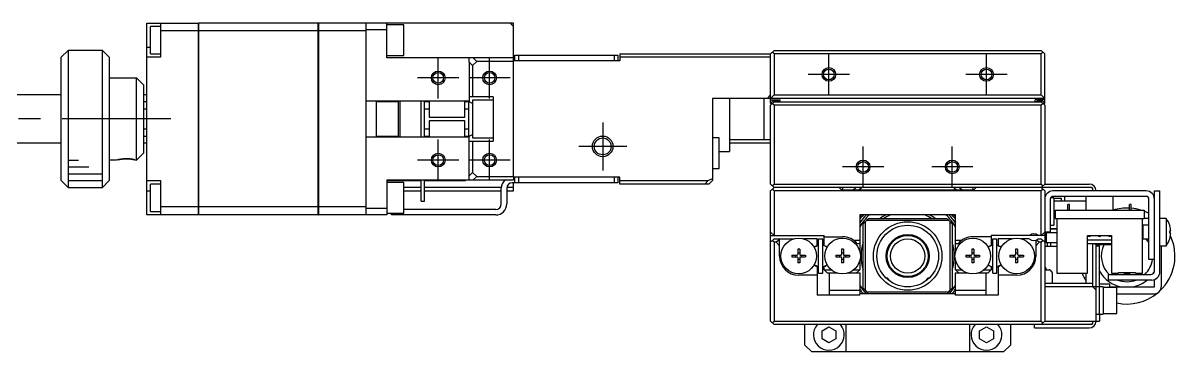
# Model space of a CAD drawing. Extents: x 0 to 645, y -8 to 367.
# Drawn here: x 139.7 to 307.7, y 318.6 to 366.6 of the extents above; entities that cross this region are included whole.
import ezdxf

# ---------------------------------------------------------------- set-up
doc = ezdxf.new("R2010")
doc.units = 0
doc.header["$LTSCALE"] = 0.5
doc.linetypes.add('CENTER', pattern=[50.8, 31.75, -6.35, 6.35, -6.35])
for name, color, linetype in [('MSM_CENTER', 1, 'CENTER'), ('MSM_CONTINUOUS', 7, 'CONTINUOUS'), ('MSM_NARROW', 5, 'CONTINUOUS')]:
    doc.layers.add(name, color=color, linetype=linetype)

msp = doc.modelspace()

# ---------------------------------------------------------------- linework, layer by layer
at = {"layer": 'MSM_CENTER'}
for p, q in [((200.23, 355.56), (200.23, 361.56)), ((207.73, 355.56), (207.73, 361.56)), ((257.23, 356.06), (257.23, 362.06)), ((280.23, 356.06), (280.23, 362.06)), ((203.23, 358.56), (197.23, 358.56)), ((210.73, 358.56), (204.73, 358.56)), ((260.23, 359.06), (254.23, 359.06)), ((283.23, 359.06), (277.23, 359.06)), ((161.23, 352.56), (68.23, 352.56)), ((224.23, 352.06), (224.23, 345.06)), ((200.23, 343.56), (200.23, 349.56)), ((207.73, 343.56), (207.73, 349.56)), ((227.73, 348.56), (220.73, 348.56)), ((262.23, 342.56), (262.23, 348.56)), ((275.23, 342.56), (275.23, 348.56)), ((203.23, 346.56), (197.23, 346.56)), ((210.73, 346.56), (204.73, 346.56)), ((265.23, 345.56), (259.23, 345.56)), ((278.23, 345.56), (272.23, 345.56))]:
    msp.add_line(p, q, dxfattribs=at)
at = {"layer": 'MSM_CONTINUOUS'}
for p, q in [((157.73, 338.56), (157.73, 366.56)), ((157.73, 366.56), (165.23, 366.56)), ((159.73, 366.56), (159.73, 361.56)), ((165.23, 338.56), (165.23, 366.56)), ((165.23, 366.55), (165.24, 366.55)), ((165.24, 366.56), (165.24, 338.56)), ((182.73, 366.56), (165.24, 366.56)), ((182.73, 338.56), (182.73, 366.56)), ((182.73, 366.55), (182.74, 366.55)), ((182.74, 366.56), (182.74, 338.56)), ((211.23, 366.56), (182.74, 366.56)), ((189.73, 338.56), (189.73, 366.56)), ((192.73, 361.46), (192.73, 366.56)), ((210.73, 366.56), (211.23, 366.06)), ((211.23, 344.06), (211.23, 366.56)), ((158.23, 362.06), (158.23, 366.06)), ((159.73, 366.06), (158.23, 366.06)), ((165.23, 365.41), (159.73, 365.41)), ((165.23, 365.4), (165.24, 365.4)), ((182.73, 365.41), (165.24, 365.41)), ((182.73, 365.4), (182.74, 365.4)), ((189.73, 365.41), (182.74, 365.41)), ((192.73, 365.56), (189.73, 365.56)), ((195.23, 366.31), (192.73, 366.31)), ((195.23, 361.81), (195.23, 366.31)), ((157.73, 363.06), (158.23, 363.06)), ((146.23, 362.56), (145.23, 361.56)), ((145.23, 343.56), (145.23, 361.56)), ((146.23, 362.56), (146.23, 342.56)), ((151.23, 362.56), (146.23, 362.56)), ((151.23, 342.56), (151.23, 362.56)), ((152.23, 361.56), (151.23, 362.56)), ((152.23, 361.56), (152.23, 343.56)), ((159.73, 361.56), (157.73, 361.56)), ((158.23, 362.06), (159.73, 362.06)), ((192.73, 361.81), (195.23, 361.81)), ((211.23, 361.46), (192.73, 361.46)), ((204.73, 360.85), (204.73, 361.46)), ((205.34, 361.46), (205.84, 360.96)), ((211.43, 361.06), (211.43, 361.86)), ((211.43, 361.86), (226.43, 361.86)), ((211.93, 361.86), (211.93, 361.06)), ((225.93, 361.06), (225.93, 361.86)), ((226.43, 361.86), (226.43, 361.06)), ((226.73, 362.06), (226.73, 361.06)), ((226.73, 362.06), (248.73, 362.06)), ((248.73, 361.56), (226.73, 361.56)), ((249.23, 362.56), (248.73, 362.06)), ((248.73, 354.86), (248.73, 362.06)), ((249.23, 362.06), (248.98, 362.31)), ((249.23, 362.56), (288.23, 362.56)), ((249.23, 362.06), (249.23, 356.06)), ((288.23, 362.06), (249.23, 362.06)), ((288.73, 362.06), (288.23, 362.56)), ((288.48, 362.31), (288.23, 362.06)), ((288.23, 356.06), (288.23, 362.06)), ((288.73, 354.86), (288.73, 362.06)), ((205.23, 360.35), (204.73, 360.85)), ((204.73, 360.85), (204.73, 355.05)), ((205.84, 360.96), (205.23, 360.35)), ((205.23, 360.35), (205.23, 355.81)), ((211.23, 360.96), (205.84, 360.96)), ((226.73, 361.06), (211.23, 361.06)), ((152.23, 358.56), (156.23, 358.56)), ((156.23, 346.56), (156.23, 358.56)), ((157.23, 357.56), (156.23, 358.56)), ((157.23, 357.56), (157.23, 347.56)), ((145.23, 356.06), (121.73, 356.06)), ((157.73, 356.06), (157.23, 356.06)), ((157.73, 355.06), (157.23, 355.06)), ((204.73, 355.16), (189.73, 355.16)), ((191.23, 349.96), (191.23, 355.16)), ((194.43, 355.06), (191.23, 355.06)), ((194.43, 349.96), (194.43, 355.16)), ((194.63, 355.16), (194.63, 349.96)), ((197.73, 349.96), (197.73, 355.16)), ((198.23, 349.96), (198.23, 355.16)), ((198.93, 355.06), (198.23, 355.06)), ((198.93, 355.16), (198.93, 352.81)), ((204.13, 352.81), (204.13, 355.16)), ((204.63, 355.06), (204.13, 355.06)), ((204.23, 355.06), (204.23, 355.16)), ((204.63, 355.16), (204.63, 349.96)), ((208.23, 355.81), (204.73, 355.81)), ((205.23, 354.84), (204.73, 355.05)), ((205.23, 355.31), (205.23, 349.81)), ((208.23, 355.31), (205.23, 355.31)), ((208.23, 355.81), (208.23, 349.31)), ((288.73, 355.56), (240.23, 355.56)), ((240.23, 355.56), (240.23, 343.56)), ((242.73, 355.56), (242.73, 347.81)), ((247.73, 355.56), (247.73, 349.56)), ((248.73, 356.06), (248.23, 355.56)), ((248.73, 355.56), (249.23, 356.06)), ((248.73, 355.36), (250.13, 355.36)), ((249.23, 355.06), (248.73, 354.56)), ((248.83, 354.76), (248.73, 354.86)), ((248.83, 354.66), (248.83, 354.86)), ((249.23, 354.56), (248.98, 354.81)), ((249.83, 355.16), (249.13, 355.16)), ((249.23, 356.06), (288.23, 356.06)), ((249.23, 355.06), (288.23, 355.06)), ((250.13, 355.06), (250.13, 355.36)), ((288.73, 355.36), (287.33, 355.36)), ((287.33, 355.06), (287.33, 355.36)), ((288.33, 355.16), (287.63, 355.16)), ((288.23, 356.06), (288.73, 355.56)), ((288.73, 354.56), (288.23, 355.06)), ((288.48, 354.81), (288.23, 354.56)), ((288.63, 354.86), (288.63, 354.66)), ((288.73, 354.86), (288.63, 354.76)), ((157.23, 354.06), (157.73, 354.06)), ((198.23, 354.06), (198.93, 354.06)), ((204.13, 354.06), (204.63, 354.06)), ((248.73, 343.06), (248.73, 354.56)), ((288.23, 354.56), (249.23, 354.56)), ((249.23, 354.56), (249.23, 343.06)), ((288.23, 343.06), (288.23, 354.56)), ((288.73, 354.56), (288.73, 343.06)), ((198.93, 352.81), (204.13, 352.81)), ((198.93, 352.31), (198.93, 349.96)), ((204.13, 352.31), (198.93, 352.31)), ((204.13, 349.96), (204.13, 352.31)), ((157.73, 351.06), (157.23, 351.06)), ((157.23, 350.06), (157.73, 350.06)), ((189.73, 349.96), (204.73, 349.96)), ((191.23, 350.06), (194.43, 350.06)), ((198.93, 351.06), (198.23, 351.06)), ((198.23, 350.06), (198.93, 350.06)), ((204.63, 351.06), (204.13, 351.06)), ((204.13, 350.06), (204.63, 350.06)), ((204.23, 349.96), (204.23, 350.06)), ((204.73, 350.07), (205.23, 350.28)), ((204.73, 344.27), (204.73, 350.07)), ((205.23, 349.81), (208.23, 349.81)), ((241.23, 349.81), (240.23, 349.81)), ((241.23, 345.31), (241.23, 349.81)), ((121.73, 349.06), (145.23, 349.06)), ((157.23, 349.06), (157.73, 349.06)), ((204.73, 349.31), (208.23, 349.31)), ((205.23, 349.31), (205.23, 344.77)), ((242.73, 349.56), (248.73, 349.56)), ((242.73, 349.06), (248.73, 349.06)), ((153.23, 346.56), (152.23, 346.56)), ((153.48, 346.56), (153.48, 346.56)), ((156.23, 346.56), (157.23, 347.56)), ((241.23, 347.81), (242.73, 347.81)), ((204.73, 344.27), (205.23, 344.77)), ((205.23, 344.77), (205.84, 344.16)), ((240.23, 345.31), (241.23, 345.31)), ((145.23, 343.56), (146.23, 342.56)), ((151.23, 342.56), (152.23, 343.56)), ((157.73, 343.56), (159.73, 343.56)), ((158.23, 339.06), (158.23, 343.06)), ((159.73, 343.06), (158.23, 343.06)), ((159.73, 343.56), (159.73, 338.56)), ((192.73, 343.66), (192.73, 338.56)), ((192.73, 343.66), (211.23, 343.66)), ((192.73, 343.56), (197.73, 343.56)), ((195.23, 343.31), (192.73, 343.31)), ((195.23, 338.81), (195.23, 343.31)), ((197.73, 340.56), (197.73, 343.66)), ((198.23, 340.56), (198.23, 343.66)), ((198.23, 343.56), (204.23, 343.56)), ((204.23, 343.56), (204.23, 343.66)), ((204.73, 343.66), (204.73, 344.27)), ((205.84, 344.16), (205.34, 343.66)), ((205.84, 344.16), (211.23, 344.16)), ((226.43, 343.26), (211.03, 343.26)), ((211.23, 344.06), (211.23, 343.66)), ((226.73, 344.06), (211.23, 344.06)), ((211.23, 342.06), (211.23, 343.26)), ((211.43, 343.26), (211.43, 344.06)), ((211.93, 344.06), (211.93, 343.26)), ((225.93, 343.26), (225.93, 344.06)), ((226.43, 344.06), (226.43, 343.26)), ((226.73, 343.06), (226.73, 344.06)), ((226.73, 343.56), (239.62, 343.56)), ((239.73, 343.06), (226.73, 343.06)), ((239.12, 343.06), (239.62, 343.56)), ((239.62, 343.56), (240.23, 343.87)), ((240.23, 343.56), (239.73, 343.06)), ((248.73, 343.06), (249.23, 342.56)), ((248.98, 342.81), (249.23, 343.06)), ((249.23, 343.06), (288.23, 343.06)), ((288.23, 343.06), (288.48, 342.81)), ((288.23, 342.56), (288.73, 343.06)), ((288.73, 343.06), (295.23, 343.06)), ((146.23, 342.56), (151.23, 342.56)), ((157.73, 342.06), (158.23, 342.06)), ((197.73, 342.56), (195.23, 342.56)), ((195.23, 342.06), (197.73, 342.06)), ((209.43, 342.56), (198.23, 342.56)), ((198.23, 342.06), (209.43, 342.06)), ((209.43, 340.16), (209.43, 342.46)), ((211.23, 342.56), (210.23, 342.56)), ((210.23, 342.46), (210.23, 340.16)), ((210.23, 342.06), (211.23, 342.06)), ((249.23, 342.56), (248.73, 342.06)), ((248.73, 323.06), (248.73, 342.06)), ((249.23, 342.06), (248.98, 342.31)), ((288.23, 342.56), (249.23, 342.56)), ((249.23, 342.06), (249.23, 335.56)), ((288.23, 342.06), (249.23, 342.06)), ((258.73, 342.56), (259.08, 342.21)), ((259.08, 342.21), (278.38, 342.21)), ((278.38, 342.21), (278.73, 342.56)), ((295.53, 342.56), (288.23, 342.56)), ((288.23, 342.56), (288.73, 342.06)), ((288.48, 342.31), (288.23, 342.06)), ((288.23, 335.56), (288.23, 342.06)), ((288.73, 342.06), (288.73, 323.06)), ((288.73, 341.49), (288.9, 341.49)), ((303.53, 342.06), (289.93, 342.06)), ((303.53, 341.26), (289.93, 341.26)), ((291.63, 341.26), (291.63, 340.56)), ((294.73, 341.26), (294.73, 339.26)), ((295.73, 342.06), (295.73, 342.36)), ((298.73, 339.26), (298.73, 341.26)), ((304.73, 342.06), (305.53, 342.06)), ((304.73, 330.36), (304.73, 342.06)), ((305.53, 330.26), (305.53, 342.06)), ((165.23, 339.72), (159.73, 339.72)), ((165.23, 339.72), (165.24, 339.72)), ((182.73, 339.72), (165.24, 339.72)), ((182.73, 339.72), (182.74, 339.72)), ((189.73, 339.72), (182.74, 339.72)), ((189.73, 339.56), (192.73, 339.56)), ((197.73, 340.56), (198.23, 340.56)), ((288.73, 340.99), (288.73, 340.99)), ((289.53, 340.86), (289.53, 336.06)), ((290.03, 341.06), (289.58, 341.06)), ((289.63, 341.06), (289.63, 341.12)), ((290.03, 341.06), (290.03, 337.06)), ((290.03, 340.99), (291.13, 340.99)), ((294.73, 340.56), (290.03, 340.56)), ((291.13, 340.99), (291.13, 340.56)), ((292.1, 339.26), (292.1, 340.06)), ((292.35, 340.06), (292.1, 340.06)), ((292.35, 339.26), (292.35, 340.06)), ((301.35, 340.06), (301.1, 340.06)), ((301.1, 339.26), (301.1, 340.06)), ((301.35, 339.26), (301.35, 340.06)), ((303.93, 332.06), (303.93, 340.86)), ((165.23, 338.56), (157.73, 338.56)), ((158.23, 339.06), (159.73, 339.06)), ((165.23, 338.57), (165.24, 338.57)), ((182.73, 338.56), (165.24, 338.56)), ((182.73, 338.57), (182.74, 338.57)), ((192.73, 338.56), (182.74, 338.56)), ((192.73, 338.81), (195.23, 338.81)), ((193.43, 338.56), (193.43, 338.81)), ((208.63, 338.56), (193.43, 338.56)), ((193.93, 338.81), (193.93, 338.56)), ((208.63, 339.36), (195.23, 339.36)), ((275.73, 338.56), (261.73, 338.56)), ((261.73, 338.56), (261.73, 333.28)), ((262.73, 337.76), (263.03, 338.06)), ((263.03, 338.06), (274.43, 338.06)), ((274.43, 338.06), (274.73, 337.76)), ((275.73, 333.28), (275.73, 338.56)), ((290.23, 339.26), (303.23, 339.26)), ((290.23, 339.26), (290.23, 338.06)), ((290.23, 338.06), (303.23, 338.06)), ((290.48, 338.06), (290.48, 330.06)), ((302.98, 330.06), (302.98, 338.06)), ((303.23, 339.26), (303.23, 338.06)), ((303.93, 338.06), (303.23, 338.06)), ((306.43, 338.06), (305.53, 338.06)), ((306.43, 338.06), (306.43, 334.06)), ((262.23, 337.26), (262.53, 337.56)), ((262.23, 327.86), (262.23, 337.26)), ((262.73, 337.76), (262.53, 337.56)), ((262.53, 337.56), (262.53, 327.56)), ((274.73, 337.76), (262.73, 337.76)), ((274.93, 337.56), (274.73, 337.76)), ((274.93, 327.56), (274.93, 337.56)), ((274.93, 337.56), (275.23, 337.26)), ((275.23, 337.26), (275.23, 327.86)), ((289.53, 337.06), (290.03, 337.06)), ((289.53, 336.56), (290.48, 336.56)), ((290.33, 336.49), (289.53, 336.49)), ((303.03, 337.06), (302.98, 337.06)), ((303.03, 337.06), (302.98, 337.01)), ((303.03, 337.06), (303.03, 335.06)), ((303.93, 337.06), (303.03, 337.06)), ((307, 336.95), (307, 336.95)), ((307, 336.24), (307.12, 336.24)), ((307, 335.88), (307, 336.24)), ((248.73, 336.06), (249.23, 335.56)), ((248.73, 335.56), (256.53, 335.56)), ((249.23, 335.06), (248.73, 334.56)), ((249.23, 334.56), (248.98, 334.81)), ((249.23, 335.06), (252.11, 335.06)), ((249.53, 334.56), (249.23, 334.56)), ((249.23, 334.56), (249.23, 323.06)), ((250.03, 334.91), (249.53, 334.56)), ((249.53, 334.56), (250.03, 334.06)), ((250.03, 332.56), (250.03, 335.06)), ((255.53, 335.06), (253.54, 335.06)), ((255.53, 334.11), (255.53, 335.06)), ((255.73, 330.06), (255.73, 335.06)), ((255.73, 335.06), (256.33, 335.06)), ((256.33, 330.06), (256.33, 335.06)), ((256.53, 334.11), (256.53, 335.56)), ((256.53, 335.36), (259.23, 335.36)), ((260.82, 334.86), (261.73, 334.86)), ((275.73, 334.86), (276.63, 334.86)), ((280.93, 335.36), (278.23, 335.36)), ((288.73, 335.56), (280.93, 335.56)), ((280.93, 335.56), (280.93, 334.11)), ((281.13, 330.06), (281.13, 335.06)), ((281.13, 335.06), (281.73, 335.06)), ((281.73, 330.06), (281.73, 335.06)), ((283.91, 335.06), (281.93, 335.06)), ((281.93, 335.06), (281.93, 334.11)), ((286.47, 335.06), (285.34, 335.06)), ((287.43, 334.86), (287.43, 332.56)), ((287.43, 334.06), (287.93, 334.56)), ((287.93, 334.56), (287.48, 334.88)), ((287.79, 335.06), (288.23, 335.06)), ((288.23, 334.56), (287.93, 334.56)), ((288.23, 335.56), (288.73, 336.06)), ((288.23, 335.06), (288.73, 334.56)), ((288.48, 334.81), (288.23, 334.56)), ((288.23, 323.06), (288.23, 334.56)), ((289.53, 336.06), (288.73, 336.06)), ((288.73, 335.99), (290.33, 335.99)), ((290.48, 334.49), (288.73, 334.49)), ((288.93, 335.99), (288.93, 334.49)), ((289.13, 333.99), (289.13, 334.49)), ((289.63, 333.99), (289.63, 334.49)), ((294.98, 335.56), (298.48, 335.56)), ((294.98, 330.06), (294.98, 335.56)), ((298.48, 334.86), (294.98, 334.86)), ((298.48, 335.56), (298.48, 330.06)), ((302.98, 335.11), (303.03, 335.06)), ((303.03, 335.06), (303.93, 335.06)), ((307.12, 335.88), (307, 335.88)), ((307, 335.17), (307, 335.18)), ((252.97, 333.56), (252.68, 333.56)), ((252.68, 333.56), (252.68, 332.77)), ((252.68, 333.03), (252.97, 333.03)), ((252.97, 333.56), (252.97, 332.77)), ((255.27, 333.96), (255.53, 334.11)), ((256.53, 334.11), (256.75, 333.98)), ((259.37, 333.56), (259.08, 333.56)), ((259.08, 333.56), (259.08, 332.77)), ((259.08, 333.03), (259.37, 333.03)), ((259.37, 333.56), (259.37, 332.77)), ((261.73, 334.36), (261.37, 334.36)), ((276.08, 334.36), (275.73, 334.36)), ((278.37, 333.56), (278.08, 333.56)), ((278.08, 333.56), (278.08, 332.77)), ((278.08, 333.03), (278.37, 333.03)), ((278.37, 333.56), (278.37, 332.77)), ((280.93, 334.11), (280.7, 333.98)), ((281.93, 334.11), (282.19, 333.96)), ((284.77, 333.56), (284.48, 333.56)), ((284.48, 333.56), (284.48, 332.77)), ((284.48, 333.03), (284.77, 333.03)), ((284.77, 333.56), (284.77, 332.77)), ((288.73, 333.99), (290.48, 333.99)), ((298.48, 334.36), (294.98, 334.36)), ((295.73, 328.06), (295.73, 334.36)), ((296.23, 323.06), (296.23, 334.27)), ((296.23, 334.06), (296.73, 334.06)), ((298.48, 334.21), (296.73, 334.21)), ((296.73, 324.06), (296.73, 334.06)), ((305.53, 334.06), (306.43, 334.06)), ((305.73, 334.06), (305.73, 328.06)), ((251.83, 332.71), (252.62, 332.71)), ((251.83, 332.71), (251.83, 332.42)), ((251.83, 332.42), (252.62, 332.42)), ((252.36, 332.71), (252.36, 332.42)), ((252.68, 332.36), (252.68, 331.56)), ((252.68, 332.09), (252.97, 332.09)), ((252.97, 331.56), (252.68, 331.56)), ((252.97, 332.36), (252.97, 331.56)), ((253.03, 332.71), (253.83, 332.71)), ((253.03, 332.42), (253.83, 332.42)), ((253.3, 332.42), (253.3, 332.71)), ((253.83, 332.71), (253.83, 332.42)), ((255.53, 331.01), (255.27, 331.16)), ((256.82, 331.18), (256.53, 331.01)), ((258.23, 332.71), (259.02, 332.71)), ((258.23, 332.71), (258.23, 332.42)), ((258.23, 332.42), (259.02, 332.42)), ((258.76, 332.71), (258.76, 332.42)), ((259.08, 332.36), (259.08, 331.56)), ((259.08, 332.09), (259.37, 332.09)), ((259.37, 331.56), (259.08, 331.56)), ((259.37, 332.36), (259.37, 331.56)), ((259.43, 332.71), (260.23, 332.71)), ((259.43, 332.42), (260.23, 332.42)), ((259.7, 332.42), (259.7, 332.71)), ((260.23, 332.71), (260.23, 332.42)), ((261.73, 331.85), (261.73, 330.56)), ((275.73, 330.56), (275.73, 331.85)), ((277.23, 332.71), (278.02, 332.71)), ((277.23, 332.71), (277.23, 332.42)), ((277.23, 332.42), (278.02, 332.42)), ((277.76, 332.71), (277.76, 332.42)), ((278.08, 332.36), (278.08, 331.56)), ((278.08, 332.09), (278.37, 332.09)), ((278.37, 331.56), (278.08, 331.56)), ((278.37, 332.36), (278.37, 331.56)), ((278.43, 332.71), (279.23, 332.71)), ((278.43, 332.42), (279.23, 332.42)), ((278.7, 332.42), (278.7, 332.71)), ((279.23, 332.71), (279.23, 332.42)), ((280.63, 331.18), (280.93, 331.01)), ((282.19, 331.16), (281.93, 331.01)), ((283.63, 332.71), (284.42, 332.71)), ((283.63, 332.71), (283.63, 332.42)), ((283.63, 332.42), (284.42, 332.42)), ((284.16, 332.71), (284.16, 332.42)), ((284.48, 332.36), (284.48, 331.56)), ((284.48, 332.09), (284.77, 332.09)), ((284.77, 331.56), (284.48, 331.56)), ((284.77, 332.36), (284.77, 331.56)), ((284.83, 332.71), (285.63, 332.71)), ((284.83, 332.42), (285.63, 332.42)), ((285.1, 332.42), (285.1, 332.71)), ((285.63, 332.71), (285.63, 332.42)), ((304.73, 332.06), (303.93, 332.06)), ((255.53, 329.76), (252.83, 329.76)), ((255.53, 331.01), (255.53, 326.86)), ((255.73, 330.06), (256.33, 330.06)), ((256.53, 330.56), (256.53, 331.01)), ((257.03, 330.06), (256.53, 330.56)), ((256.53, 330.56), (257.57, 330.56)), ((258.51, 330.06), (257.03, 330.06)), ((257.28, 330.06), (257.28, 326.86)), ((261.78, 330.06), (259.94, 330.06)), ((260.89, 330.56), (261.73, 330.56)), ((261.73, 330.56), (261.23, 330.06)), ((261.78, 327.06), (261.78, 330.06)), ((277.51, 330.06), (275.68, 330.06)), ((275.68, 330.06), (275.68, 327.06)), ((275.73, 330.56), (276.57, 330.56)), ((276.23, 330.06), (275.73, 330.56)), ((280.43, 330.06), (278.94, 330.06)), ((279.89, 330.56), (280.93, 330.56)), ((280.18, 326.86), (280.18, 330.06)), ((280.93, 330.56), (280.43, 330.06)), ((280.93, 331.01), (280.93, 330.56)), ((281.13, 330.06), (281.73, 330.06)), ((281.93, 331.01), (281.93, 326.86)), ((284.63, 329.76), (281.93, 329.76)), ((288.73, 330.56), (289.39, 330.56)), ((288.92, 330.56), (288.92, 330.67)), ((289.46, 330.53), (289.78, 330.21)), ((289.81, 330.14), (289.81, 328.56)), ((290.48, 330.06), (294.98, 330.06)), ((294.73, 330.06), (294.73, 328.56)), ((298.03, 329.06), (298.03, 329.86)), ((298.03, 329.86), (304.23, 329.86)), ((298.48, 330.06), (299.48, 330.06)), ((299.48, 330.16), (301.98, 330.16)), ((299.48, 330.06), (299.48, 330.16)), ((300.28, 330.16), (300.28, 330.06)), ((300.28, 330.06), (301.18, 330.06)), ((300.65, 330.16), (300.65, 330.06)), ((300.8, 330.16), (300.8, 330.06)), ((301.18, 330.16), (301.18, 330.06)), ((301.98, 330.06), (301.98, 330.16)), ((301.98, 330.06), (302.98, 330.06)), ((262.53, 327.56), (262.23, 327.86)), ((265.56, 329.36), (265.75, 329.36)), ((265.98, 329.14), (265.75, 329.36)), ((265.98, 329.14), (265.81, 329.14)), ((265.98, 329), (265.98, 329.14)), ((265.98, 329), (265.98, 329)), ((271.7, 329.36), (271.48, 329.14)), ((271.65, 329.14), (271.48, 329.14)), ((271.48, 329.14), (271.48, 329)), ((271.48, 329), (271.48, 329)), ((271.7, 329.36), (271.89, 329.36)), ((275.23, 327.86), (274.93, 327.56)), ((295.73, 328.56), (288.73, 328.56)), ((297.23, 328.06), (288.73, 328.06)), ((295.73, 328.06), (296.23, 327.56)), ((298.23, 328.46), (296.73, 328.46)), ((297.23, 328.06), (297.23, 324.06)), ((299.23, 327.96), (297.23, 327.96)), ((304.33, 329.06), (298.03, 329.06)), ((298.23, 327.96), (298.23, 328.46)), ((298.23, 328.06), (304.73, 328.06)), ((299.23, 324.16), (299.23, 327.96)), ((304.73, 328.06), (304.73, 329.13)), ((261.73, 326.86), (255.53, 326.86)), ((257.28, 327.56), (261.78, 327.56)), ((261.73, 326.86), (261.73, 327.06)), ((275.73, 327.06), (261.73, 327.06)), ((262.53, 327.56), (262.73, 327.36)), ((263.03, 327.06), (262.73, 327.36)), ((262.73, 327.36), (274.73, 327.36)), ((274.73, 327.36), (274.43, 327.06)), ((274.73, 327.36), (274.93, 327.56)), ((275.68, 327.56), (280.18, 327.56)), ((275.73, 326.86), (275.73, 327.06)), ((281.93, 326.86), (275.73, 326.86)), ((299.23, 327.06), (304.73, 327.06)), ((248.73, 323.06), (249.23, 322.56)), ((248.98, 322.81), (249.23, 323.06)), ((249.23, 323.06), (288.23, 323.06)), ((288.73, 323.06), (288.23, 322.56)), ((288.23, 323.06), (288.48, 322.81)), ((288.73, 323.06), (296.73, 323.06)), ((295.73, 322.76), (295.73, 323.06)), ((296.23, 324.06), (297.23, 324.06)), ((296.73, 324.06), (296.73, 323.06)), ((297.23, 324.16), (299.23, 324.16)), ((288.23, 322.56), (249.23, 322.56)), ((253.73, 319.56), (253.73, 322.56)), ((256.23, 321.64), (257.23, 322.22)), ((256.23, 320.48), (256.23, 321.64)), ((257.23, 322.22), (258.23, 321.64)), ((258.23, 321.64), (258.23, 320.48)), ((259.73, 318.56), (259.73, 322.56)), ((277.73, 322.56), (277.73, 318.56)), ((279.23, 321.64), (280.23, 322.22)), ((279.23, 320.48), (279.23, 321.64)), ((280.23, 322.22), (281.23, 321.64)), ((281.23, 321.64), (281.23, 320.48)), ((283.73, 322.56), (283.73, 319.56)), ((287.23, 322.06), (287.23, 322.56)), ((287.23, 322.06), (295.23, 322.06)), ((295.53, 322.56), (288.23, 322.56)), ((253.73, 319.56), (254.73, 318.56)), ((257.23, 319.91), (256.23, 320.48)), ((258.23, 320.48), (257.23, 319.91)), ((280.23, 319.91), (279.23, 320.48)), ((281.23, 320.48), (280.23, 319.91)), ((282.73, 318.56), (283.73, 319.56)), ((259.73, 318.56), (254.73, 318.56)), ((277.73, 318.56), (259.73, 318.56)), ((282.73, 318.56), (277.73, 318.56))]:
    msp.add_line(p, q, dxfattribs=at)
for centre, radius in [((257.23, 359.06), 0.783), ((280.23, 359.06), 0.783), ((200.23, 358.56), 0.783), ((207.73, 358.56), 0.783), ((224.23, 348.56), 1.23), ((200.23, 346.56), 0.783), ((207.73, 346.56), 0.783), ((262.23, 345.56), 0.783), ((275.23, 345.56), 0.783), ((268.73, 332.56), 5), ((268.73, 332.56), 4.5), ((252.83, 332.56), 2.6), ((259.23, 332.56), 2.6), ((268.73, 332.56), 3.15), ((268.73, 332.56), 3), ((278.23, 332.56), 2.6), ((284.63, 332.56), 2.6)]:
    msp.add_circle(centre, radius, dxfattribs=at)
for centre, radius, start, end in [((249.13, 354.86), 0.3, 90, 180), ((249.83, 354.86), 0.3, 41.8103, 90), ((287.63, 354.86), 0.3, 90, 138.1897), ((288.33, 354.86), 0.3, 0, 90), ((154.73, 340.69), 6, 77.9767, 102.0233), ((211.03, 342.46), 1.6, 131.4097, 180), ((211.03, 342.46), 0.8, 90, 180), ((295.23, 342.06), 1, 0, 90), ((257.23, 344.06), 2.25, 315, 318.1897), ((257.23, 344.06), 2.6, 315, 324.7656), ((268.73, 332.56), 12.5, 126.8699, 129.4662), ((268.73, 332.56), 12, 123.5573, 126.4702), ((268.73, 332.56), 12, 53.5298, 56.4427), ((268.73, 332.56), 12.5, 50.5338, 53.1301), ((280.23, 344.06), 2.6, 215.2344, 225), ((280.23, 344.06), 2.25, 221.8103, 225), ((289.93, 340.86), 1.2, 90, 180), ((289.93, 340.86), 0.4, 90, 180), ((295.53, 342.36), 0.2, 0, 90), ((303.53, 340.86), 1.2, 0, 90), ((303.53, 340.86), 0.4, 0, 90), ((208.63, 340.16), 0.8, 270, 0), ((208.63, 340.16), 1.6, 270, 0), ((300.73, 332.56), 7, 86.9291, 106.835), ((300.73, 332.56), 7, 73.165, 84.8775), ((268.73, 332.56), 8.5, 135.0991, 145.4397), ((268.73, 332.56), 8.2, 132.9703, 148.6119), ((268.73, 332.56), 9, 138.1897, 141.0576), ((268.73, 332.56), 8.8, 137.0141, 142.6982), ((268.73, 332.56), 6.8, 118.0725, 126.0189), ((268.73, 332.56), 6.5, 112.6199, 122.2042), ((268.73, 332.56), 6.5, 57.7958, 67.3801), ((268.73, 332.56), 6.8, 53.9811, 61.9275), ((268.73, 332.56), 8.2, 31.3881, 47.0297), ((268.73, 332.56), 8.5, 34.5603, 44.9009), ((268.73, 332.56), 8.8, 37.3018, 42.9859), ((268.73, 332.56), 9, 38.9424, 41.8103), ((300.73, 332.56), 7, 62.7971, 69.0752), ((303.93, 336.06), 3.2, 16.1225, 38.6822), ((290.33, 336.24), 0.25, 53.1301, 90), ((303.93, 336.06), 3.19, 3.2297, 16.1067), ((259.23, 332.56), 2.8, 40.0052, 90), ((268.73, 332.56), 6.8, 162.9174, 197.0826), ((268.73, 332.56), 6.8, 342.9174, 17.0826), ((278.23, 332.56), 2.8, 90, 139.9948), ((287.13, 334.81), 1, 48.5904, 131.4096), ((287.13, 335.81), 1, 228.5904, 311.4096), ((290.33, 336.24), 0.25, 270, 306.8699), ((295.23, 335.66), 0.25, 203.5782, 336.4218), ((296.73, 335.66), 0.25, 203.5782, 336.4218), ((298.23, 335.66), 0.25, 203.5782, 336.4218), ((300.73, 332.56), 3.75, 31.4239, 41.8103), ((300.73, 332.56), 7, 313.4242, 24.936), ((303.93, 336.06), 3.2, 321.3178, 343.8775), ((303.93, 336.06), 3.19, 343.8933, 356.7703), ((256.03, 332.56), 1.59, 100.8931, 126.1972), ((256.14, 332.45), 1.75, 120, 127.006), ((256.03, 332.56), 1.59, 53.8028, 79.1069), ((255.91, 332.45), 1.75, 52.994, 61.3783), ((281.43, 332.56), 1.59, 100.8931, 126.1972), ((281.54, 332.45), 1.75, 118.6217, 127.006), ((281.43, 332.56), 1.59, 53.8028, 79.1069), ((281.31, 332.45), 1.75, 52.994, 60), ((296.73, 336.21), 2, 247.6684, 292.3316), ((300.73, 332.56), 4.57, 158.6151, 160.8388), ((300.73, 332.56), 3.75, 153.8961, 226.0545), ((252.83, 332.56), 2.8, 180, 270), ((252.62, 332.77), 0.06, 270, 0), ((252.62, 332.36), 0.06, 0, 90), ((253.03, 332.77), 0.06, 180, 270), ((253.03, 332.36), 0.06, 90, 180), ((256.14, 332.68), 1.75, 232.994, 240), ((256.03, 332.56), 1.59, 233.8028, 259.1069), ((256.03, 332.56), 1.59, 280.8931, 306.1972), ((255.91, 332.68), 1.75, 301.3783, 307.006), ((259.02, 332.77), 0.06, 270, 0), ((259.02, 332.36), 0.06, 0, 90), ((259.43, 332.77), 0.06, 180, 270), ((259.43, 332.36), 0.06, 90, 180), ((278.02, 332.77), 0.06, 270, 0), ((278.02, 332.36), 0.06, 0, 90), ((278.43, 332.77), 0.06, 180, 270), ((278.43, 332.36), 0.06, 90, 180), ((281.54, 332.68), 1.75, 232.994, 238.6217), ((281.43, 332.56), 1.59, 233.8028, 259.1069), ((281.43, 332.56), 1.59, 280.8931, 306.1972), ((281.31, 332.68), 1.75, 300, 307.006), ((284.42, 332.77), 0.06, 270, 0), ((284.42, 332.36), 0.06, 0, 90), ((284.63, 332.56), 2.8, 270, 0), ((284.83, 332.77), 0.06, 180, 270), ((284.83, 332.36), 0.06, 90, 180), ((300.73, 332.56), 3.75, 313.9455, 352.3377), ((288.59, 330.67), 0.33, 0, 64.8973), ((289.39, 330.46), 0.1, 45, 90), ((289.71, 330.14), 0.1, 0, 45), ((300.73, 332.56), 7, 200.9248, 211.0027), ((300.73, 332.56), 4.57, 208.9227, 259.9588), ((304.23, 330.36), 0.5, 270, 0), ((304.33, 330.26), 1.2, 270, 0), ((300.73, 332.56), 4.57, 324.6208, 331.0746), ((268.73, 332.56), 8.2, 212.0526, 222.1236), ((268.73, 332.56), 8.2, 317.8764, 327.9474), ((300.73, 332.56), 3.75, 248.9606, 291.0394), ((300.73, 332.56), 4.57, 280.0412, 310.016), ((304.73, 328.06), 1, 270, 0), ((268.73, 332.56), 8.5, 215.1501, 220.3202), ((268.73, 332.56), 8.8, 217.8357, 218.6822), ((268.73, 332.56), 8.5, 319.6798, 324.8499), ((268.73, 332.56), 8.8, 321.3178, 322.1643), ((300.73, 332.56), 7, 257.6264, 309.8429), ((295.23, 323.06), 1, 270, 0), ((295.53, 322.76), 0.2, 270, 0), ((257.23, 321.06), 2.25, 138.1897, 41.8103), ((280.23, 321.06), 2.25, 138.1897, 41.8103)]:
    msp.add_arc(centre, radius, start, end, dxfattribs=at)
at = {"layer": 'MSM_NARROW'}
for p, q in [((146.23, 346.56), (147.73, 346.56)), ((155.99, 346.62), (156.23, 346.56)), ((146.23, 345.56), (149.23, 345.56)), ((146.23, 344.56), (151.23, 344.56)), ((146.23, 343.56), (151.23, 343.56)), ((265.98, 329), (265.98, 329)), ((271.48, 329), (271.48, 329))]:
    msp.add_line(p, q, dxfattribs=at)
for centre, radius in [((257.23, 359.06), 1), ((280.23, 359.06), 1), ((200.23, 358.56), 1), ((207.73, 358.56), 1), ((224.23, 348.56), 1.5), ((200.23, 346.56), 1), ((207.73, 346.56), 1), ((262.23, 345.56), 1), ((275.23, 345.56), 1), ((268.73, 332.56), 2.5)]:
    msp.add_circle(centre, radius, dxfattribs=at)
msp.add_arc((154.72, 340.77), 5.98, 77.7902, 104.4982, dxfattribs=at)

doc.saveas('drawing.dxf')
